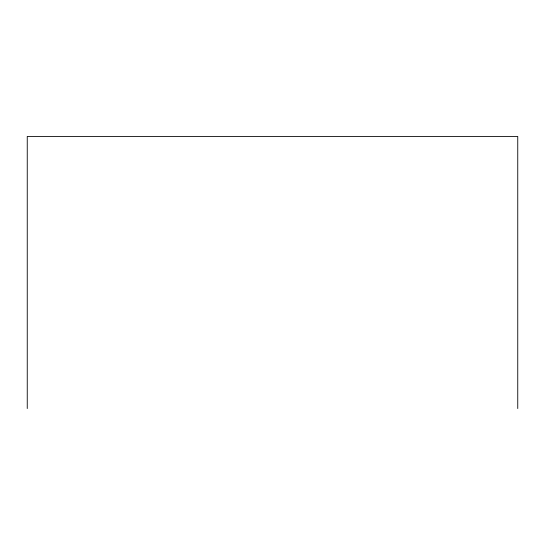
<?xml version="1.0" encoding="UTF-8"?>
<svg xmlns="http://www.w3.org/2000/svg" width="545" height="545" viewBox="0 0 545 545"><rect width="100%" height="100%" fill="white"/><g stroke="black" fill="none" stroke-linecap="round" stroke-linejoin="round"><path stroke-width="0.82" d="M517.75 408.546L517.75 136.454L27.25 136.454L27.25 408.546"/></g></svg>
